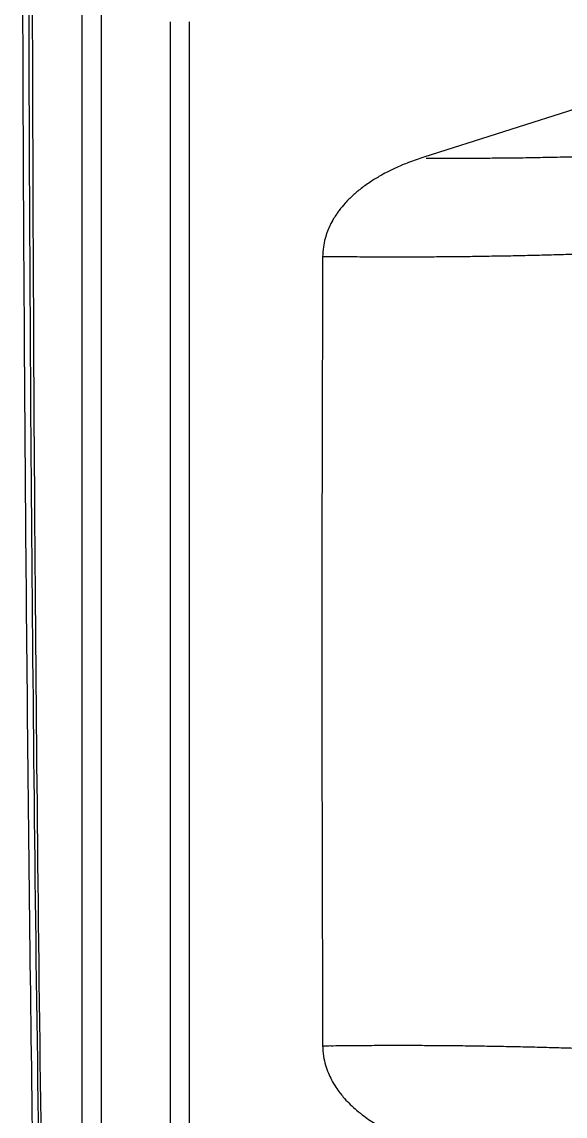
# Model space of a CAD drawing. Header units: inches. Extents: x 2 to 87, y 6 to 129.
# Drawn here: x 2.11 to 9.11, y 34.76 to 48.84 of the extents above; entities that cross this region are included whole.
import ezdxf

# ---------------------------------------------------------------- set-up
doc = ezdxf.new("R2010")
doc.units = ezdxf.units.IN
doc.header["$MEASUREMENT"] = 0
doc.layers.add('1', color=4, linetype='Continuous')

# ---------------------------------------------------------------- blocks, each defined once
blk = doc.blocks.new('2020 HS PILLOW')
at = {"layer": '1', "color": 2}
blk.add_line((-7.012, -1.404), (-6.358, -3.456), dxfattribs=at)
for centre, start, end in [((6.425, -4.729), 179.6163, 180.1436), ((-6.425, -4.729), 359.8564, 0.3837)]:
    blk.add_arc(centre, 11.502, start, end, dxfattribs=at)
for points, knots in [([(-6.346, -3.426), (-6.346, -3.387), (-6.346, -3.309), (-6.346, -3.191), (-6.346, -3.074), (-6.346, -2.957), (-6.346, -2.839), (-6.347, -2.722), (-6.348, -2.604), (-6.349, -2.487), (-6.35, -2.37), (-6.351, -2.242), (-6.353, -2.105), (-6.356, -1.958), (-6.359, -1.812), (-6.362, -1.65), (-6.366, -1.472), (-6.371, -1.275), (-6.375, -1.143), (-6.377, -1.076)], [0, 0, 0, 0, 0.050086, 0.100152, 0.150197, 0.200224, 0.250231, 0.30022, 0.350192, 0.400146, 0.450084, 0.500006, 0.563112, 0.625003, 0.68697, 0.750001, 0.831127, 0.914459, 1, 1, 1, 1]), ([(-5.11, -1.442), (-5.109, -1.483), (-5.106, -1.565), (-5.103, -1.688), (-5.099, -1.811), (-5.096, -1.935), (-5.093, -2.058), (-5.09, -2.181), (-5.087, -2.305), (-5.085, -2.428), (-5.083, -2.551), (-5.081, -2.675), (-5.079, -2.798), (-5.077, -2.922), (-5.076, -3.045), (-5.075, -3.169), (-5.074, -3.292), (-5.073, -3.416), (-5.072, -3.539), (-5.072, -3.663), (-5.072, -3.787), (-5.072, -3.91), (-5.072, -4.034), (-5.073, -4.158), (-5.074, -4.281), (-5.074, -4.405), (-5.076, -4.529), (-5.077, -4.611), (-5.077, -4.652)], [0, 0, 0, 0, 0.038206, 0.076434, 0.114683, 0.152953, 0.191244, 0.229555, 0.267888, 0.306241, 0.344615, 0.383009, 0.421424, 0.459859, 0.498313, 0.536788, 0.575283, 0.613797, 0.652331, 0.690885, 0.729458, 0.76805, 0.806661, 0.845291, 0.883941, 0.922608, 0.961295, 1, 1, 1, 1]), ([(5.077, -4.652), (5.077, -4.611), (5.076, -4.529), (5.074, -4.405), (5.074, -4.281), (5.073, -4.158), (5.072, -4.034), (5.072, -3.91), (5.072, -3.787), (5.072, -3.663), (5.072, -3.539), (5.073, -3.416), (5.074, -3.292), (5.075, -3.169), (5.076, -3.045), (5.077, -2.922), (5.079, -2.798), (5.081, -2.675), (5.083, -2.551), (5.085, -2.428), (5.087, -2.305), (5.09, -2.181), (5.093, -2.058), (5.096, -1.935), (5.099, -1.811), (5.103, -1.688), (5.106, -1.565), (5.109, -1.483), (5.11, -1.442)], [0, 0, 0, 0, 0.038705, 0.0773915, 0.1160594, 0.1547086, 0.1933388, 0.2319501, 0.2705422, 0.3091151, 0.3476687, 0.3862027, 0.4247171, 0.4632118, 0.5016866, 0.5401414, 0.5785762, 0.6169907, 0.6553849, 0.6937587, 0.732112, 0.7704445, 0.8087563, 0.8470473, 0.8853172, 0.923566, 0.9617937, 1, 1, 1, 1]), ([(-6.358, -3.456), (-6.336, -3.521), (-6.297, -3.639), (-6.234, -3.791), (-6.179, -3.906), (-6.12, -4.016), (-6.049, -4.134), (-5.961, -4.258), (-5.866, -4.371), (-5.772, -4.466), (-5.691, -4.533), (-5.624, -4.581), (-5.562, -4.621), (-5.488, -4.661), (-5.403, -4.698), (-5.309, -4.729), (-5.199, -4.753), (-5.119, -4.756), (-5.077, -4.758)], [0, 0, 0, 0, 0.109303, 0.195512, 0.25888, 0.310903, 0.390699, 0.474501, 0.546287, 0.618154, 0.679279, 0.707051, 0.743456, 0.790702, 0.833338, 0.882273, 0.937704, 1, 1, 1, 1]), ([(5.077, -4.758), (5.122, -4.756), (5.207, -4.752), (5.326, -4.724), (5.428, -4.688), (5.523, -4.643), (5.607, -4.593), (5.679, -4.541), (5.747, -4.486), (5.817, -4.421), (5.893, -4.34), (5.963, -4.254), (6.026, -4.167), (6.081, -4.081), (6.132, -3.994), (6.182, -3.9), (6.236, -3.784), (6.298, -3.635), (6.337, -3.52), (6.358, -3.456)], [0, 0, 0, 0, 0.066168, 0.126124, 0.180035, 0.227981, 0.282801, 0.327814, 0.363349, 0.416631, 0.473636, 0.534326, 0.58729, 0.640562, 0.693101, 0.744982, 0.808308, 0.893382, 1, 1, 1, 1]), ([(-5.077, -4.758), (-3.411, -4.763), (-0.026, -4.774), (3.358, -4.763), (5.077, -4.758)], [0, 0, 0, 0, 0.492188, 1, 1, 1, 1])]:
    blk.add_open_spline(points, degree=3, knots=knots, dxfattribs=at)
blk = doc.blocks.new('2026 STRIDE')
at = {"layer": '1', "color": 3}
for p, q in [((0.553, 32.739), (0.549, 12.985)), ((0.8, 32.739), (0.798, 12.988)), ((1.691, 13.062), (1.691, 27.731)), ((1.935, 13.062), (1.935, 27.731))]:
    blk.add_line(p, q, dxfattribs=at)
at = {"layer": '1'}
for points, knots in [([(-0.221, 32.742), (-0.218, 30.661), (-0.213, 26.505), (-0.17, 20.281), (-0.103, 14.076), (-0.034, 9.946), (0, 7.883)], [0, 0, 0, 0, 0.251117, 0.501486, 0.751112, 1, 1, 1, 1]), ([(0.081, 7.885), (0.037, 10.647), (-0.052, 16.17), (-0.125, 24.456), (-0.135, 29.98), (-0.14, 32.742)], [0, 0, 0, 0, 0.333333, 0.666666, 1, 1, 1, 1]), ([(-0.095, 32.742), (-0.092, 30.016), (-0.085, 24.565), (-0.022, 16.389), (0.057, 10.939), (0.097, 8.214)], [0, 0, 0, 0, 0.3333337, 0.6666669, 1, 1, 1, 1])]:
    blk.add_open_spline(points, degree=3, knots=knots, dxfattribs=at)
at = {"layer": '1', "color": 3, "rotation": 270}
blk.add_blockref('2020 HS PILLOW', (8.409, 19.631), dxfattribs=at)

msp = doc.modelspace()

# ---------------------------------------------------------------- block references
msp.add_blockref('2026 STRIDE', (2.333, 21.11))

doc.saveas('drawing.dxf')
